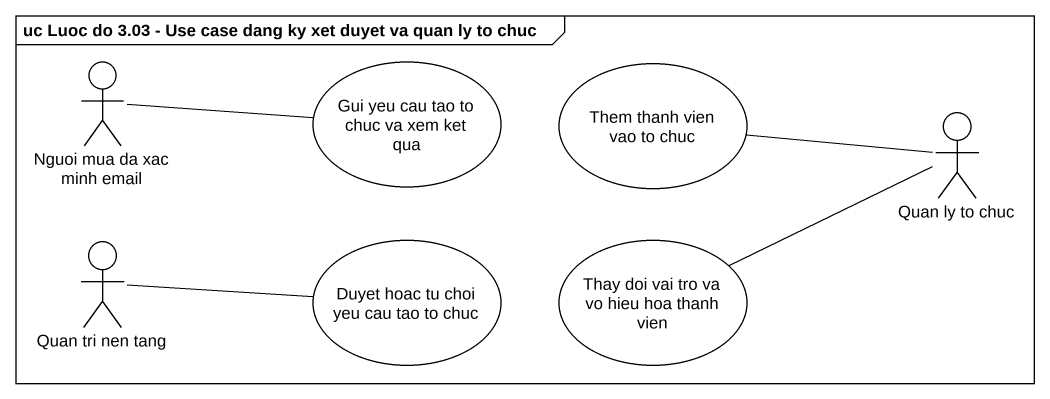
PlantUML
@startuml
mainframe uc Luoc do 3.03 - Use case dang ky xet duyet va quan ly to chuc
actor "Nguoi mua da xac minh email" as Nguoi_mua_da_xac_minh_email
usecase "Gui yeu cau tao to chuc va xem ket qua" as Gui_yeu_cau_tao_to_chuc_va
usecase "Them thanh vien vao to chuc" as Them_thanh_vien_vao_to_chuc
actor "Quan ly to chuc" as Quan_ly_to_chuc
actor "Quan tri nen tang" as Quan_tri_nen_tang
usecase "Duyet hoac tu choi yeu cau tao to chuc" as Duyet_hoac_tu_choi_yeu_cau
usecase "Thay doi vai tro va vo hieu hoa thanh vien" as Thay_doi_vai_tro_va_vo_hieu
Gui_yeu_cau_tao_to_chuc_va -left- Nguoi_mua_da_xac_minh_email
Them_thanh_vien_vao_to_chuc -right- Quan_ly_to_chuc
Duyet_hoac_tu_choi_yeu_cau -left- Quan_tri_nen_tang
Thay_doi_vai_tro_va_vo_hieu -right- Quan_ly_to_chuc
@enduml
